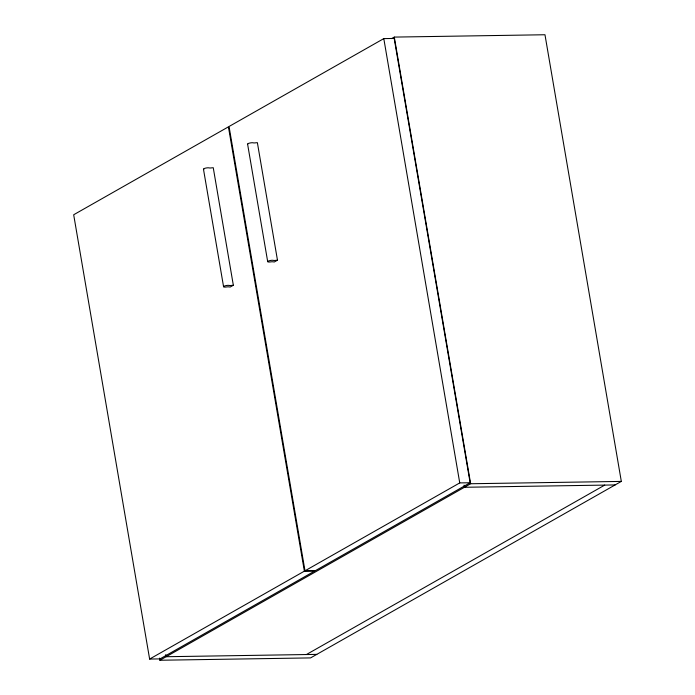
<?xml version="1.0" encoding="UTF-8"?>
<svg xmlns="http://www.w3.org/2000/svg" width="695" height="695" viewBox="0 0 695 695"><rect width="100%" height="100%" fill="white"/><g stroke="black" fill="none" stroke-linecap="round" stroke-linejoin="round"><path stroke-width="1.04" d="M383.796 38.607L229.046 126.499L304.992 570.812L315.382 570.647L470.133 482.747L394.187 38.442L383.796 38.607L459.743 482.912L304.992 570.812M391.632 38.607L394.3 37.096L544.976 34.75L621.321 481.409L310.587 657.904L159.902 660.25L159.537 658.113M233.338 285.254L230.236 287.018L229.142 286.922A3.067 0.73 -9.7 0 0 226.544 286.966A3.067 0.73 -9.7 0 1 223.99 286.262A3.067 0.73 -9.7 0 1 229.237 285.437A3.067 0.73 -9.7 0 0 231.835 285.393L233.338 285.254L213.252 167.712L211.74 167.851A3.067 0.73 -9.7 0 1 209.143 167.895A3.067 0.73 -9.7 0 0 205.025 168.268A3.067 0.73 -9.7 0 0 203.852 169.458M277.47 260.191L274.36 261.954L273.265 261.859A3.067 0.73 -9.7 0 0 270.668 261.902A3.067 0.73 -9.7 0 1 268.122 261.198A3.067 0.73 -9.7 0 1 273.361 260.373A3.067 0.73 -9.7 0 0 275.958 260.33L277.47 260.191L257.376 142.649L255.864 142.788A3.067 0.73 -9.7 0 1 253.267 142.831A3.067 0.73 -9.7 0 0 249.514 143.109A3.067 0.73 -9.7 0 0 247.689 144.265M149.625 659.06L304.375 571.16L314.765 571.003L160.015 658.895L149.625 659.06L73.679 214.755L228.42 126.855L304.375 571.16M159.902 660.25L470.645 483.746L621.321 481.409M306.408 654.542L604.72 485.101M459.743 482.912L470.133 482.747M615.11 484.936L464.434 487.282L464.06 485.145M316.798 654.377L166.122 656.723L165.758 654.586M394.3 37.096L470.645 483.746M247.594 144.091L267.688 261.633M203.47 169.154L223.564 286.696"/></g></svg>
